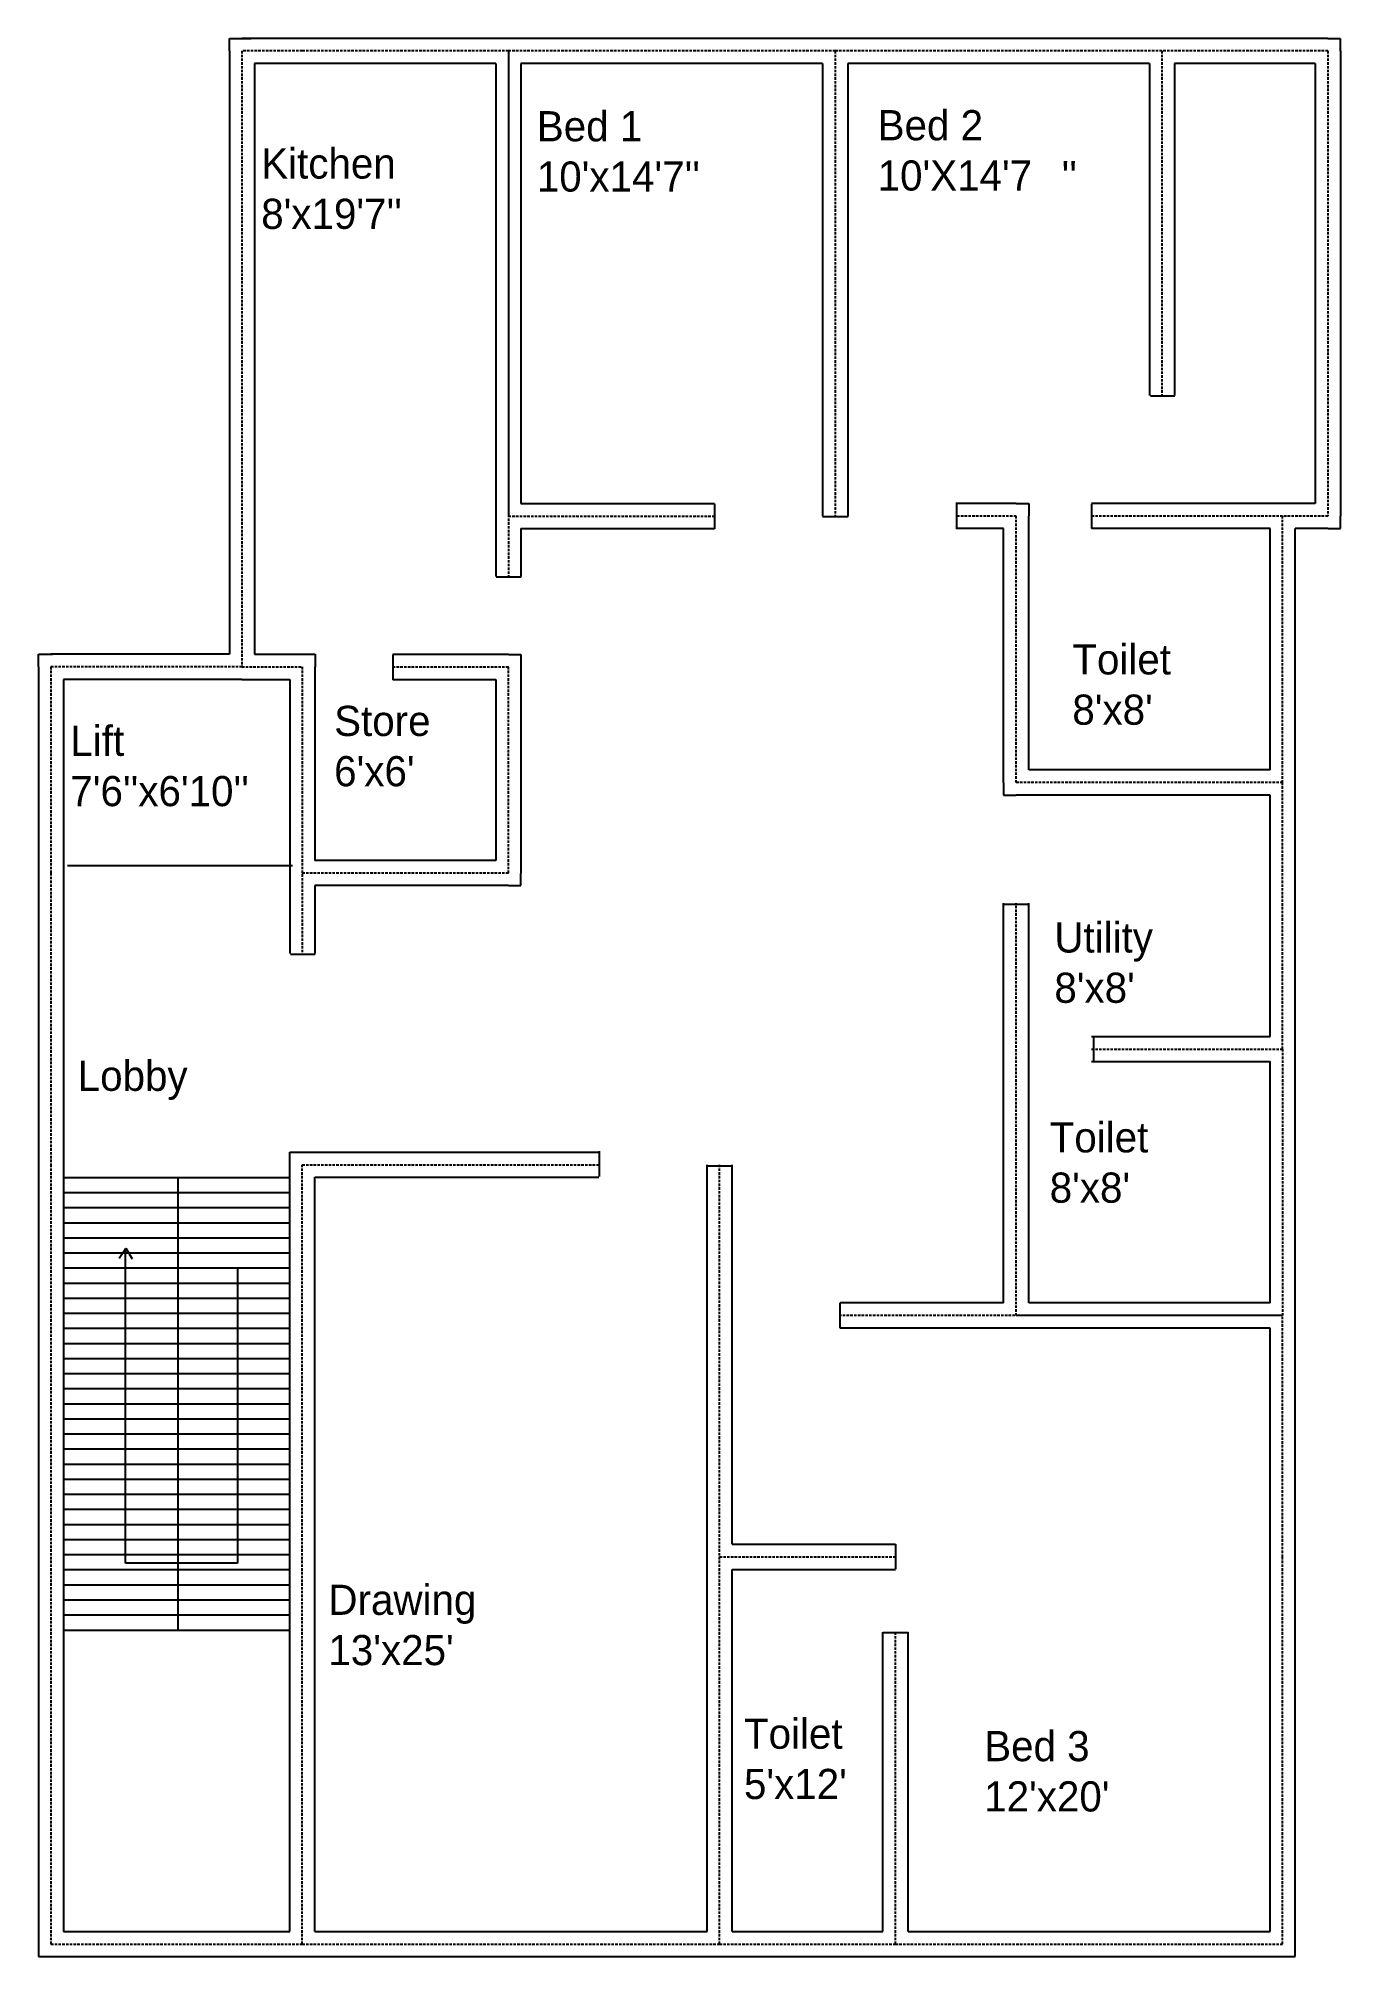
# Model space of a CAD drawing. Header units: feet. Extents: x 148 to 666, y -631 to 132.
import ezdxf

# ---------------------------------------------------------------- set-up
doc = ezdxf.new("R2010")
doc.units = ezdxf.units.FT
doc.header["$MEASUREMENT"] = 0
doc.linetypes.add('DASHEDX2', pattern=[1.5, 1, -0.5])

msp = doc.modelspace()

# ---------------------------------------------------------------- linework, layer by layer
for p, q in [((224.02, 127), (224.02, 131.97)), ((224.02, 131.97), (228.44, 131.97)), ((228.44, 131.97), (229.49, 131.97)), ((253.02, 131.98), (229.02, 131.98)), ((229.49, 131.97), (232.65, 131.97)), ((335.02, 131.98), (253.02, 131.98)), ((465.02, 131.98), (335.02, 131.98)), ((595.02, 131.98), (465.02, 131.98)), ((661.02, 131.98), (595.02, 131.98)), ((661.02, 131.93), (665.94, 131.93)), ((665.94, 131.93), (665.94, 126.95)), ((224.02, 126.98), (224.02, -113.02)), ((335.02, 126.98), (335.02, -58.02)), ((666.02, 126.98), (666.02, -58.02)), ((253.02, 121.98), (234.02, 121.98)), ((234.02, 121.98), (234.02, -113.02)), ((330.02, 121.98), (253.02, 121.98)), ((330.02, 121.98), (330.02, -82.02)), ((460.02, 121.98), (340.02, 121.98)), ((340.02, 121.98), (340.02, -53.02)), ((460.02, 121.98), (460.02, -58.02)), ((590.02, 121.98), (470.02, 121.98)), ((470.02, 121.98), (470.02, -58.02)), ((590.02, 121.98), (590.02, -10.02)), ((656.02, 121.98), (600.02, 121.98)), ((600.02, 121.98), (600.02, -10.02)), ((656.02, 121.98), (656.02, -53.02)), ((590.39, -10.24), (600.08, -10.24)), ((340.02, -53.02), (417.02, -53.02)), ((340.02, -53.02), (417.02, -53.02)), ((416.98, -53.2), (416.98, -63.08)), ((537.02, -53.02), (513.02, -53.02)), ((513.23, -53.09), (513.23, -63.23)), ((536.97, -53.04), (542, -53.04)), ((542, -53.04), (542, -57.95)), ((643.02, -53.02), (567.02, -53.02)), ((567.02, -53.21), (567.02, -63.04)), ((656.02, -53.02), (643.02, -53.02)), ((460.01, -58.16), (470.16, -58.16)), ((542.02, -159.02), (542.02, -58.02)), ((666.1, -63), (666.1, -58.07)), ((340.02, -63.02), (417.02, -63.02)), ((340.02, -63.02), (340.02, -82.02)), ((532.02, -63.02), (513.02, -63.02)), ((532.02, -164.02), (532.02, -63.02)), ((638.02, -63.02), (567.02, -63.02)), ((638.02, -159.02), (638.02, -63.02)), ((661.02, -63.02), (648.02, -63.02)), ((661.02, -63.02), (648.02, -63.02)), ((661.02, -63.02), (648.02, -63.02)), ((648.02, -164.02), (648.02, -63.02)), ((661.11, -63), (666.1, -63)), ((330.08, -82.15), (340.15, -82.15)), ((148.08, -117.91), (148.08, -112.99)), ((148.08, -112.99), (153.64, -112.99)), ((224.02, -113.02), (153.02, -113.02)), ((234.02, -113.02), (253.02, -113.02)), ((253.03, -113.02), (258.11, -113.02)), ((258.11, -113.02), (258.11, -118.09)), ((289.02, -113.02), (335.02, -113.02)), ((289.03, -113.11), (289.03, -123.15)), ((335.13, -113.09), (339.97, -113.09)), ((339.97, -113.09), (339.97, -117.82)), ((148.02, -118.02), (148.02, -200.02)), ((258.02, -118.02), (258.02, -195.02)), ((340.02, -118.02), (340.02, -200.02)), ((158.02, -123.02), (158.02, -200.02)), ((229.02, -123.02), (158.02, -123.02)), ((229.02, -123.02), (248.02, -123.02)), ((248.02, -123.02), (248.02, -232.02)), ((289.02, -123.02), (330.02, -123.02)), ((330.02, -123.02), (330.02, -195.02)), ((638.02, -159.02), (542.02, -159.02)), ((531.98, -164.12), (531.98, -169.02)), ((648.02, -270.02), (648.02, -164.02)), ((531.98, -169.02), (537.07, -169.02)), ((638.02, -169.02), (537.02, -169.02)), ((638.02, -169.02), (537.02, -169.02)), ((638.02, -265.02), (638.02, -169.02)), ((159.61, -197), (249.07, -197)), ((330.02, -195.02), (258.02, -195.02)), ((148.02, -200.02), (148.02, -316.02)), ((158.02, -200.02), (158.02, -316.02)), ((335.02, -205.02), (258.02, -205.02)), ((335.02, -205.02), (258.02, -205.02)), ((335.02, -205.02), (258.02, -205.02)), ((258.02, -205.02), (258.02, -232.02)), ((335.11, -205.02), (339.99, -205.02)), ((339.99, -205.02), (339.99, -200.14)), ((532.02, -371.02), (532.02, -212.02)), ((532.23, -212.43), (542.24, -212.43)), ((542.02, -371.02), (542.02, -212.02)), ((248.34, -232.25), (258.11, -232.25)), ((567.02, -265.02), (638.02, -265.02)), ((567.76, -264.92), (567.76, -274.92)), ((532.02, -371.02), (532.02, -270.02)), ((542.02, -371.02), (542.02, -270.02)), ((648.02, -376.02), (648.02, -270.02)), ((567.02, -275.02), (638.02, -275.02)), ((638.02, -371.02), (638.02, -275.02)), ((248.02, -316.03), (248.02, -311)), ((248.02, -311), (253.02, -311)), ((253.02, -311.02), (371.02, -311.02)), ((371.13, -310.66), (371.13, -320.73)), ((148.02, -316.02), (148.02, -626.02)), ((158.02, -316.02), (158.02, -621.02)), ((248.02, -621.02), (248.02, -316.02)), ((413.9, -316.46), (424.29, -316.46)), ((414.02, -621.02), (414.02, -316.02)), ((424.02, -467.02), (424.02, -316.02)), ((424.02, -467.02), (424.02, -316.02)), ((247.93, -321.24), (158.24, -321.24)), ((247.93, -327.24), (158.24, -327.24)), ((203.55, -321.24), (203.55, -501.19)), ((258.02, -321.02), (371.02, -321.02)), ((258.02, -621.02), (258.02, -321.02)), ((247.93, -333.24), (158.24, -333.24)), ((247.93, -339.24), (158.24, -339.24)), ((247.93, -345.24), (158.24, -345.24)), ((180.23, -353.15), (182.77, -349.27)), ((182.74, -474.57), (182.74, -349.37)), ((182.77, -349.27), (185.31, -353.45)), ((247.93, -351.24), (158.24, -351.24)), ((247.93, -357.24), (158.24, -357.24)), ((227.26, -357.19), (227.26, -474.57)), ((247.93, -363.24), (158.24, -363.24)), ((247.93, -369.24), (158.24, -369.24)), ((466.92, -370.94), (466.92, -381.03)), ((532.02, -371.02), (467.02, -371.02)), ((638.02, -371.02), (542.02, -371.02)), ((638.02, -371.02), (542.02, -371.02)), ((247.93, -375.24), (158.24, -375.24)), ((247.93, -381.24), (158.24, -381.24)), ((638.02, -381.02), (467.02, -381.02)), ((643.02, -376.02), (537.02, -376.02)), ((638.02, -381.02), (537.02, -381.02)), ((643.02, -376.02), (547.02, -376.02)), ((638.02, -472.02), (638.02, -381.02)), ((648.02, -472.02), (648.02, -376.02)), ((247.93, -387.24), (158.24, -387.24)), ((247.93, -393.24), (158.24, -393.24)), ((247.93, -399.24), (158.24, -399.24)), ((247.93, -405.24), (158.24, -405.24)), ((247.93, -411.24), (158.24, -411.24)), ((247.93, -417.24), (158.24, -417.24)), ((247.93, -423.24), (158.24, -423.24)), ((247.93, -423.24), (158.24, -423.24)), ((247.93, -429.24), (158.24, -429.24)), ((157.98, -435.12), (247.94, -435.12)), ((247.93, -441.24), (158.24, -441.24)), ((247.93, -447.24), (158.24, -447.24)), ((247.93, -453.24), (158.24, -453.24)), ((247.93, -459.24), (158.24, -459.24)), ((247.93, -465.24), (158.24, -465.24)), ((247.93, -471.24), (158.24, -471.24)), ((424.02, -467.02), (489.02, -467.02)), ((489.01, -467), (489.01, -476.85)), ((638.02, -621.02), (638.02, -472.02)), ((648.02, -626.02), (648.02, -472.02)), ((247.93, -477.24), (158.24, -477.24)), ((227.26, -474.57), (182.74, -474.57)), ((424.02, -621.02), (424.02, -477.02)), ((424.02, -621.02), (424.02, -477.02)), ((424.02, -477.02), (489.02, -477.02)), ((247.93, -483.24), (158.24, -483.24)), ((247.93, -489.24), (158.24, -489.24)), ((247.93, -495.24), (158.24, -495.24)), ((247.93, -501.24), (158.24, -501.24)), ((483.98, -502.05), (494, -502.05)), ((484.02, -621.02), (484.02, -502.02)), ((494.02, -621.02), (494.02, -502.02)), ((158.02, -621.02), (248.02, -621.02)), ((258.02, -621.02), (414.02, -621.02)), ((424.02, -621.02), (484.02, -621.02)), ((494.02, -621.02), (638.02, -621.02)), ((148.03, -626.03), (148.03, -631.01)), ((148.03, -631.01), (153.03, -631.01)), ((153.02, -631.02), (253.02, -631.02)), ((253.02, -631.02), (419.02, -631.02)), ((419.02, -631.02), (489.02, -631.02)), ((489.02, -631.02), (643.02, -631.02)), ((643.06, -631.03), (648.02, -631.03)), ((648.02, -631.03), (648.02, -625.76))]:
    msp.add_line(p, q)
at = {"linetype": 'DASHEDX2'}
for p, q in [((253.02, 126.98), (229.02, 126.98)), ((229.02, 126.98), (229.02, -118.02)), ((335.02, 126.98), (253.02, 126.98)), ((465.02, 126.98), (335.02, 126.98)), ((335.02, 126.98), (335.02, -82.02)), ((595.02, 126.98), (465.02, 126.98)), ((465.02, 126.98), (465.02, -58.02)), ((661.02, 126.98), (595.02, 126.98)), ((595.02, 126.98), (595.02, -10.02)), ((661.02, 126.98), (661.02, -58.02)), ((335.02, -58.02), (417.02, -58.02)), ((537.02, -58.02), (513.02, -58.02)), ((537.02, -164.02), (537.02, -58.02)), ((643.02, -58.02), (567.02, -58.02)), ((643.02, -164.02), (643.02, -58.02)), ((661.02, -58.02), (643.02, -58.02)), ((229.02, -118.02), (153.02, -118.02)), ((153.02, -118.02), (153.02, -200.02)), ((229.02, -118.02), (253.02, -118.02)), ((253.02, -118.02), (253.02, -232.02)), ((289.02, -118.02), (335.02, -118.02)), ((335.02, -200.02), (335.02, -118.02)), ((643.02, -164.02), (537.02, -164.02)), ((643.02, -270.02), (643.02, -164.02)), ((153.02, -200.02), (153.02, -316.02)), ((335.02, -200.02), (253.02, -200.02)), ((537.02, -376.02), (537.02, -212.02)), ((537.02, -376.02), (537.02, -270.02)), ((567.02, -270.02), (643.02, -270.02)), ((643.02, -270.02), (643.02, -376.02)), ((153.02, -316.02), (153.02, -626.02)), ((253.02, -626.02), (253.02, -316.02)), ((253.02, -316.02), (371.02, -316.02)), ((419.02, -626.02), (419.02, -316.02)), ((643.02, -376.02), (467.02, -376.02)), ((643.02, -376.02), (537.02, -376.02)), ((643.02, -472.02), (643.02, -376.02)), ((419.02, -626.02), (419.02, -472.02)), ((419.02, -472.02), (489.02, -472.02)), ((643.02, -626.02), (643.02, -472.02)), ((489.02, -626.02), (489.02, -502.02)), ((153.02, -626.02), (253.02, -626.02)), ((253.02, -626.02), (419.02, -626.02)), ((419.02, -626.02), (489.02, -626.02)), ((489.02, -626.02), (643.02, -626.02))]:
    msp.add_line(p, q, dxfattribs=at)

# ---------------------------------------------------------------- texts
at = {"char_height": 12, "attachment_point": 1}
for s, width, insert in [("Bed 1\\P10'x14'7''", 99.8229, (346.32, 103.02)), ("Bed 2\\P10'X14'7", 103.2068, (481.91, 103.44)), ("Kitchen\\P8'x19'7''", 89.339, (236.68, 88.2)), ("''", 28.9026, (555.07, 83.19)), ("Toilet\\P8'x8'", 79.7128, (559.36, -109.03)), ("Store\\P6'x6'", 61.4308, (265.69, -133.5)), ("Lift\\P7'6''x6'10''", 75.48, (160.75, -141.42)), ("Utility\\P8'x8'", 88.0359, (552.21, -219.64)), ('Lobby', 75.4364, (163.68, -274.66)), ("Toilet\\P8'x8'", 79.7128, (550.35, -299.14)), ("Drawing\\P13'x25'", 140.7064, (263.41, -483.08)), ("Toilet\\P5'x12'", 50.6972, (428.73, -536.34)), ("Bed 3\\P12'x20'", 111.0959, (524.3, -541.29))]:
    msp.add_mtext_dynamic_manual_height_columns(s, width=width, gutter_width=1, heights=[0], dxfattribs=dict(at, insert=insert))

doc.saveas('drawing.dxf')
